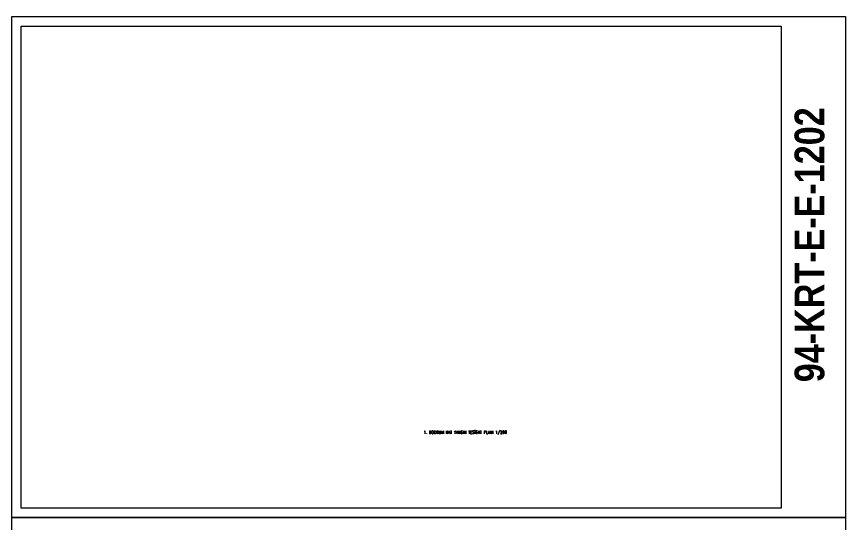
# Model space of a CAD drawing. Header units: metres. Extents: x -19121 to 152404, y -12107 to 46241.
# Drawn here: x 46319 to 74159, y 29261 to 46241 of the extents above; entities that cross this region are included whole.
import ezdxf

# ---------------------------------------------------------------- set-up
doc = ezdxf.new("R2010")
doc.units = ezdxf.units.M
doc.header["$LTSCALE"] = 50
doc.header["$MEASUREMENT"] = 0
doc.layers.add('40A', color=9, linetype='Continuous', lineweight=9)
doc.layers.add('E-YAZI', color=7, linetype='Continuous', lineweight=30)
doc.styles.add('E-YAZI', font='txttw.shx', dxfattribs={"height": 200})
doc.styles.add('MuuM_TEXT-BOLD', font='ARIALNB.TTF')

msp = doc.modelspace()

# ---------------------------------------------------------------- linework, layer by layer
at = {"layer": '40A'}
for points in [[(74159, 29421), (46159, 29421), (46159, 46241), (74159, 46241)], [(46479, 45921), (72000, 45921), (72000, 29741), (46479, 29741)], [(74159, 12601), (46159, 12601), (46159, 29421), (74159, 29421)]]:
    msp.add_lwpolyline(points, close=True, dxfattribs=at)

# ---------------------------------------------------------------- texts
at = {"layer": '40A', "style": 'MuuM_TEXT-BOLD'}
msp.add_text('94-KRT-E-E-1202', height=1000, rotation=90, dxfattribs=at).set_placement((73452, 33968))
at = {"layer": 'E-YAZI', "color": 4, "style": 'E-YAZI', "width": 0.9}
msp.add_text('1. BODRUM KAT YANGIN TESİSAT PLANI 1/200', height=100, dxfattribs=at).set_placement((59991, 32238))

doc.saveas('drawing.dxf')
